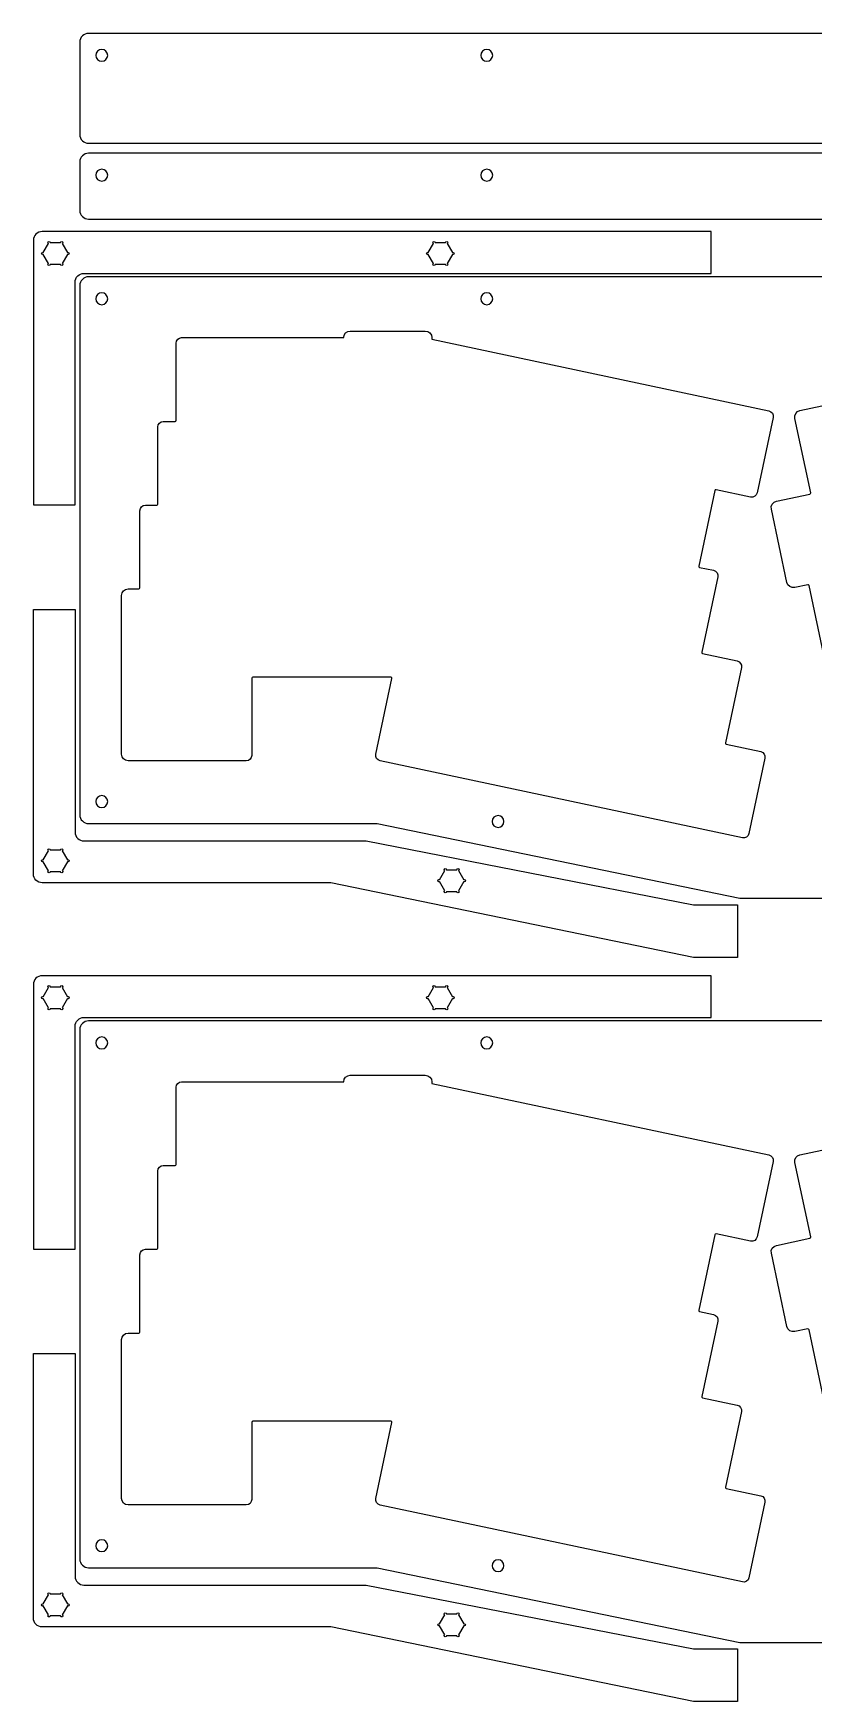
# Model space of a CAD drawing. Extents: x -95 to 285, y -94 to 285.
# Drawn here: x -95 to 82.4, y -94.2 to 285.2 of the extents above; entities that cross this region are included whole.
import ezdxf

# ---------------------------------------------------------------- set-up
doc = ezdxf.new("R2010")
doc.units = 0
doc.layers.add('CASE_LAYER', color=7, linetype='CONTINUOUS')

msp = doc.modelspace()

# ---------------------------------------------------------------- linework, layer by layer
at = {"layer": 'CASE_LAYER'}
for points, knots in [([(272.65, 260.2), (272.65, 260.2), (-82.44, 260.2), (-82.44, 260.2), (-83.54, 260.2), (-84.44, 261.1), (-84.44, 262.2), (-84.44, 262.2), (-84.44, 283.2), (-84.44, 283.2), (-84.44, 284.31), (-83.54, 285.2), (-82.44, 285.2), (-82.44, 285.2), (272.65, 285.2), (272.65, 285.2), (273.75, 285.2), (274.65, 284.31), (274.65, 283.2), (274.65, 283.2), (274.65, 262.2), (274.65, 262.2), (274.65, 261.1), (273.75, 260.2), (272.65, 260.2)], [0, 0, 0, 0, 1, 1, 1, 2, 2, 2, 3, 3, 3, 4, 4, 4, 5, 5, 5, 6, 6, 6, 7, 7, 7, 8, 8, 8, 8]), ([(-79.44, 278.85), (-79.44, 278.85), (-79.44, 278.85), (-79.44, 278.85), (-80.18, 278.85), (-80.79, 279.46), (-80.79, 280.2), (-80.79, 280.2), (-80.79, 280.2), (-80.79, 280.2), (-80.79, 280.94), (-80.18, 281.55), (-79.44, 281.55), (-79.44, 281.55), (-79.44, 281.55), (-79.44, 281.55), (-78.7, 281.55), (-78.09, 280.94), (-78.09, 280.2), (-78.09, 280.2), (-78.09, 280.2), (-78.09, 280.2), (-78.09, 279.46), (-78.7, 278.85), (-79.44, 278.85)], [0, 0, 0, 0, 1, 1, 1, 2, 2, 2, 3, 3, 3, 4, 4, 4, 5, 5, 5, 6, 6, 6, 7, 7, 7, 8, 8, 8, 8]), ([(8.1, 278.85), (8.1, 278.85), (8.1, 278.85), (8.1, 278.85), (7.35, 278.85), (6.75, 279.46), (6.75, 280.2), (6.75, 280.2), (6.75, 280.2), (6.75, 280.2), (6.75, 280.94), (7.35, 281.55), (8.1, 281.55), (8.1, 281.55), (8.1, 281.55), (8.1, 281.55), (8.84, 281.55), (9.45, 280.94), (9.45, 280.2), (9.45, 280.2), (9.45, 280.2), (9.45, 280.2), (9.45, 279.46), (8.84, 278.85), (8.1, 278.85)], [0, 0, 0, 0, 1, 1, 1, 2, 2, 2, 3, 3, 3, 4, 4, 4, 5, 5, 5, 6, 6, 6, 7, 7, 7, 8, 8, 8, 8]), ([(272.65, 242.95), (272.65, 242.95), (-82.44, 242.95), (-82.44, 242.95), (-83.54, 242.95), (-84.44, 243.85), (-84.44, 244.95), (-84.44, 244.95), (-84.44, 255.95), (-84.44, 255.95), (-84.44, 257.05), (-83.54, 257.95), (-82.44, 257.95), (-82.44, 257.95), (272.65, 257.95), (272.65, 257.95), (273.75, 257.95), (274.65, 257.05), (274.65, 255.95), (274.65, 255.95), (274.65, 244.95), (274.65, 244.95), (274.65, 243.85), (273.75, 242.95), (272.65, 242.95)], [0, 0, 0, 0, 1, 1, 1, 2, 2, 2, 3, 3, 3, 4, 4, 4, 5, 5, 5, 6, 6, 6, 7, 7, 7, 8, 8, 8, 8]), ([(-79.44, 251.6), (-79.44, 251.6), (-79.44, 251.6), (-79.44, 251.6), (-80.18, 251.6), (-80.79, 252.21), (-80.79, 252.95), (-80.79, 252.95), (-80.79, 252.95), (-80.79, 252.95), (-80.79, 253.69), (-80.18, 254.3), (-79.44, 254.3), (-79.44, 254.3), (-79.44, 254.3), (-79.44, 254.3), (-78.7, 254.3), (-78.09, 253.69), (-78.09, 252.95), (-78.09, 252.95), (-78.09, 252.95), (-78.09, 252.95), (-78.09, 252.21), (-78.7, 251.6), (-79.44, 251.6)], [0, 0, 0, 0, 1, 1, 1, 2, 2, 2, 3, 3, 3, 4, 4, 4, 5, 5, 5, 6, 6, 6, 7, 7, 7, 8, 8, 8, 8]), ([(8.1, 251.6), (8.1, 251.6), (8.1, 251.6), (8.1, 251.6), (7.35, 251.6), (6.75, 252.21), (6.75, 252.95), (6.75, 252.95), (6.75, 252.95), (6.75, 252.95), (6.75, 253.69), (7.35, 254.3), (8.1, 254.3), (8.1, 254.3), (8.1, 254.3), (8.1, 254.3), (8.84, 254.3), (9.45, 253.69), (9.45, 252.95), (9.45, 252.95), (9.45, 252.95), (9.45, 252.95), (9.45, 252.21), (8.84, 251.6), (8.1, 251.6)], [0, 0, 0, 0, 1, 1, 1, 2, 2, 2, 3, 3, 3, 4, 4, 4, 5, 5, 5, 6, 6, 6, 7, 7, 7, 8, 8, 8, 8]), ([(59.1, 230.62), (59.1, 230.62), (-83.5, 230.62), (-83.5, 230.62), (-84.6, 230.62), (-85.5, 229.72), (-85.5, 228.62), (-85.5, 228.62), (-85.5, 177.94), (-85.5, 177.94), (-85.5, 177.94), (-94.99, 177.94), (-94.99, 177.94), (-94.99, 177.94), (-94.99, 238.12), (-94.99, 238.12), (-94.99, 239.22), (-94.1, 240.12), (-92.99, 240.12), (-92.99, 240.12), (59.1, 240.12), (59.1, 240.12), (59.1, 240.12), (59.1, 230.62), (59.1, 230.62)], [0, 0, 0, 0, 1, 1, 1, 2, 2, 2, 3, 3, 3, 4, 4, 4, 5, 5, 5, 6, 6, 6, 7, 7, 7, 8, 8, 8, 8]), ([(-87.11, 235.37), (-87.15, 235.37), (-87.19, 235.35), (-87.23, 235.33), (-87.23, 235.33), (-88.43, 237.41), (-88.43, 237.41), (-88.35, 237.45), (-88.3, 237.53), (-88.3, 237.62), (-88.3, 237.76), (-88.41, 237.87), (-88.55, 237.87), (-88.69, 237.87), (-88.8, 237.76), (-88.8, 237.62), (-88.8, 237.62), (-91.19, 237.62), (-91.19, 237.62), (-91.19, 237.76), (-91.3, 237.87), (-91.44, 237.87), (-91.58, 237.87), (-91.69, 237.76), (-91.69, 237.62), (-91.69, 237.53), (-91.64, 237.45), (-91.56, 237.41), (-91.56, 237.41), (-92.76, 235.33), (-92.76, 235.33), (-92.8, 235.35), (-92.84, 235.37), (-92.88, 235.37), (-93.02, 235.37), (-93.13, 235.26), (-93.13, 235.12), (-93.13, 234.98), (-93.02, 234.87), (-92.88, 234.87), (-92.84, 234.87), (-92.8, 234.88), (-92.76, 234.91), (-92.76, 234.91), (-91.56, 232.83), (-91.56, 232.83), (-91.64, 232.79), (-91.69, 232.71), (-91.69, 232.62), (-91.69, 232.48), (-91.58, 232.37), (-91.44, 232.37), (-91.3, 232.37), (-91.19, 232.48), (-91.19, 232.62), (-91.19, 232.62), (-88.8, 232.62), (-88.8, 232.62), (-88.8, 232.48), (-88.69, 232.37), (-88.55, 232.37), (-88.41, 232.37), (-88.3, 232.48), (-88.3, 232.62), (-88.3, 232.71), (-88.35, 232.79), (-88.43, 232.83), (-88.43, 232.83), (-87.23, 234.91), (-87.23, 234.91), (-87.19, 234.88), (-87.15, 234.87), (-87.11, 234.87), (-86.97, 234.87), (-86.86, 234.98), (-86.86, 235.12), (-86.86, 235.26), (-86.97, 235.37), (-87.11, 235.37)], [0, 0, 0, 0, 1, 1, 1, 2, 2, 2, 3, 3, 3, 4, 4, 4, 5, 5, 5, 6, 6, 6, 7, 7, 7, 8, 8, 8, 9, 9, 9, 10, 10, 10, 11, 11, 11, 12, 12, 12, 13, 13, 13, 14, 14, 14, 15, 15, 15, 16, 16, 16, 17, 17, 17, 18, 18, 18, 19, 19, 19, 20, 20, 20, 21, 21, 21, 22, 22, 22, 23, 23, 23, 24, 24, 24, 25, 25, 25, 26, 26, 26, 26]), ([(0.43, 235.37), (0.38, 235.37), (0.34, 235.35), (0.3, 235.33), (0.3, 235.33), (-0.89, 237.41), (-0.89, 237.41), (-0.82, 237.45), (-0.77, 237.53), (-0.77, 237.62), (-0.77, 237.76), (-0.88, 237.87), (-1.02, 237.87), (-1.15, 237.87), (-1.27, 237.76), (-1.27, 237.62), (-1.27, 237.62), (-3.65, 237.62), (-3.65, 237.62), (-3.65, 237.76), (-3.77, 237.87), (-3.9, 237.87), (-4.04, 237.87), (-4.15, 237.76), (-4.15, 237.62), (-4.15, 237.53), (-4.1, 237.45), (-4.03, 237.41), (-4.03, 237.41), (-5.22, 235.33), (-5.22, 235.33), (-5.26, 235.35), (-5.3, 235.37), (-5.35, 235.37), (-5.48, 235.37), (-5.6, 235.26), (-5.6, 235.12), (-5.6, 234.98), (-5.48, 234.87), (-5.35, 234.87), (-5.3, 234.87), (-5.26, 234.88), (-5.22, 234.91), (-5.22, 234.91), (-4.03, 232.83), (-4.03, 232.83), (-4.1, 232.79), (-4.15, 232.71), (-4.15, 232.62), (-4.15, 232.48), (-4.04, 232.37), (-3.9, 232.37), (-3.77, 232.37), (-3.65, 232.48), (-3.65, 232.62), (-3.65, 232.62), (-1.27, 232.62), (-1.27, 232.62), (-1.27, 232.48), (-1.15, 232.37), (-1.02, 232.37), (-0.88, 232.37), (-0.77, 232.48), (-0.77, 232.62), (-0.77, 232.71), (-0.82, 232.79), (-0.89, 232.83), (-0.89, 232.83), (0.3, 234.91), (0.3, 234.91), (0.34, 234.88), (0.38, 234.87), (0.43, 234.87), (0.56, 234.87), (0.68, 234.98), (0.68, 235.12), (0.68, 235.26), (0.56, 235.37), (0.43, 235.37)], [0, 0, 0, 0, 1, 1, 1, 2, 2, 2, 3, 3, 3, 4, 4, 4, 5, 5, 5, 6, 6, 6, 7, 7, 7, 8, 8, 8, 9, 9, 9, 10, 10, 10, 11, 11, 11, 12, 12, 12, 13, 13, 13, 14, 14, 14, 15, 15, 15, 16, 16, 16, 17, 17, 17, 18, 18, 18, 19, 19, 19, 20, 20, 20, 21, 21, 21, 22, 22, 22, 23, 23, 23, 24, 24, 24, 25, 25, 25, 26, 26, 26, 26]), ([(272.65, 229.83), (273.75, 229.83), (274.65, 228.94), (274.65, 227.83), (274.65, 227.83), (274.65, 107.48), (274.65, 107.48), (274.65, 106.37), (273.75, 105.48), (272.65, 105.48), (272.65, 105.48), (168.12, 105.48), (168.12, 105.48), (168.12, 105.48), (85.66, 88.47), (85.66, 88.47), (85.66, 88.47), (65.66, 88.47), (65.66, 88.47), (65.66, 88.47), (-16.8, 105.48), (-16.8, 105.48), (-16.8, 105.48), (-82.44, 105.48), (-82.44, 105.48), (-83.54, 105.48), (-84.44, 106.37), (-84.44, 107.48), (-84.44, 107.48), (-84.44, 227.83), (-84.44, 227.83), (-84.44, 228.94), (-83.54, 229.83), (-82.44, 229.83), (-82.44, 229.83), (272.65, 229.83), (272.65, 229.83)], [0, 0, 0, 0, 1, 1, 1, 2, 2, 2, 3, 3, 3, 4, 4, 4, 5, 5, 5, 6, 6, 6, 7, 7, 7, 8, 8, 8, 9, 9, 9, 10, 10, 10, 11, 11, 11, 12, 12, 12, 12]), ([(-79.44, 223.48), (-79.44, 223.48), (-79.44, 223.48), (-79.44, 223.48), (-80.18, 223.48), (-80.79, 224.09), (-80.79, 224.83), (-80.79, 224.83), (-80.79, 224.83), (-80.79, 224.83), (-80.79, 225.58), (-80.18, 226.18), (-79.44, 226.18), (-79.44, 226.18), (-79.44, 226.18), (-79.44, 226.18), (-78.7, 226.18), (-78.09, 225.58), (-78.09, 224.83), (-78.09, 224.83), (-78.09, 224.83), (-78.09, 224.83), (-78.09, 224.09), (-78.7, 223.48), (-79.44, 223.48)], [0, 0, 0, 0, 1, 1, 1, 2, 2, 2, 3, 3, 3, 4, 4, 4, 5, 5, 5, 6, 6, 6, 7, 7, 7, 8, 8, 8, 8]), ([(8.1, 223.48), (8.1, 223.48), (8.1, 223.48), (8.1, 223.48), (7.35, 223.48), (6.75, 224.09), (6.75, 224.83), (6.75, 224.83), (6.75, 224.83), (6.75, 224.83), (6.75, 225.58), (7.35, 226.18), (8.1, 226.18), (8.1, 226.18), (8.1, 226.18), (8.1, 226.18), (8.84, 226.18), (9.45, 225.58), (9.45, 224.83), (9.45, 224.83), (9.45, 224.83), (9.45, 224.83), (9.45, 224.09), (8.84, 223.48), (8.1, 223.48)], [0, 0, 0, 0, 1, 1, 1, 2, 2, 2, 3, 3, 3, 4, 4, 4, 5, 5, 5, 6, 6, 6, 7, 7, 7, 8, 8, 8, 8]), ([(-62.78, 196.94), (-62.78, 196.94), (-65.45, 196.94), (-65.45, 196.94), (-66.14, 196.94), (-66.7, 196.38), (-66.7, 195.69), (-66.7, 195.69), (-66.7, 178.14), (-66.7, 178.14), (-66.7, 178), (-66.81, 177.89), (-66.95, 177.89), (-66.95, 177.89), (-69.51, 177.89), (-69.51, 177.89), (-70.2, 177.89), (-70.76, 177.33), (-70.76, 176.64), (-70.76, 176.64), (-70.76, 159.09), (-70.76, 159.09), (-70.76, 158.95), (-70.87, 158.84), (-71.01, 158.84), (-71.01, 158.84), (-73.44, 158.84), (-73.44, 158.84), (-74.27, 158.84), (-74.94, 158.17), (-74.94, 157.34), (-74.94, 157.34), (-74.93, 121.24), (-74.93, 121.24), (-74.93, 120.41), (-74.26, 119.74), (-73.43, 119.74), (-73.43, 119.74), (-46.6, 119.74), (-46.6, 119.74), (-45.91, 119.74), (-45.35, 120.3), (-45.35, 120.99), (-45.35, 120.99), (-45.35, 138.54), (-45.35, 138.54), (-45.35, 138.68), (-45.24, 138.79), (-45.1, 138.79), (-45.1, 138.79), (-13.71, 138.79), (-13.71, 138.79), (-13.55, 138.79), (-13.43, 138.64), (-13.47, 138.48), (-13.47, 138.48), (-17.14, 121.22), (-17.14, 121.22), (-17.28, 120.54), (-16.85, 119.88), (-16.17, 119.74), (-16.17, 119.74), (66.21, 102.23), (66.21, 102.23), (66.89, 102.08), (67.55, 102.51), (67.69, 103.19), (67.69, 103.19), (71.34, 120.35), (71.34, 120.35), (71.49, 121.03), (71.05, 121.69), (70.38, 121.84), (70.38, 121.84), (62.53, 123.51), (62.53, 123.51), (62.39, 123.53), (62.31, 123.67), (62.34, 123.8), (62.34, 123.8), (65.99, 140.97), (65.99, 140.97), (66.13, 141.64), (65.7, 142.31), (65.02, 142.45), (65.02, 142.45), (57.18, 144.12), (57.18, 144.12), (57.04, 144.15), (56.95, 144.28), (56.98, 144.42), (56.98, 144.42), (60.63, 161.58), (60.63, 161.58), (60.77, 162.26), (60.34, 162.92), (59.67, 163.07), (59.67, 163.07), (56.47, 163.74), (56.47, 163.74), (56.34, 163.77), (56.25, 163.9), (56.28, 164.04), (56.28, 164.04), (59.93, 181.21), (59.93, 181.21), (59.96, 181.34), (60.09, 181.43), (60.23, 181.4), (60.23, 181.4), (68.08, 179.73), (68.08, 179.73), (68.75, 179.59), (69.42, 180.02), (69.56, 180.69), (69.56, 180.69), (73.21, 197.86), (73.21, 197.86), (73.35, 198.54), (72.92, 199.2), (72.25, 199.34), (72.25, 199.34), (-4.39, 215.63), (-4.39, 215.63), (-4.39, 215.63), (-4.39, 215.99), (-4.39, 215.99), (-4.39, 216.82), (-5.06, 217.49), (-5.89, 217.49), (-5.89, 217.49), (-22.94, 217.49), (-22.94, 217.49), (-23.77, 217.49), (-24.44, 216.82), (-24.44, 215.99), (-24.44, 215.99), (-24.44, 215.99), (-24.44, 215.99), (-24.44, 215.99), (-61.29, 215.99), (-61.29, 215.99), (-61.98, 215.99), (-62.54, 215.43), (-62.54, 214.74), (-62.54, 214.74), (-62.54, 197.19), (-62.54, 197.19), (-62.54, 197.05), (-62.65, 196.94), (-62.78, 196.94)], [0, 0, 0, 0, 1, 1, 1, 2, 2, 2, 3, 3, 3, 4, 4, 4, 5, 5, 5, 6, 6, 6, 7, 7, 7, 8, 8, 8, 9, 9, 9, 10, 10, 10, 11, 11, 11, 12, 12, 12, 13, 13, 13, 14, 14, 14, 15, 15, 15, 16, 16, 16, 17, 17, 17, 18, 18, 18, 19, 19, 19, 20, 20, 20, 21, 21, 21, 22, 22, 22, 23, 23, 23, 24, 24, 24, 25, 25, 25, 26, 26, 26, 27, 27, 27, 28, 28, 28, 29, 29, 29, 30, 30, 30, 31, 31, 31, 32, 32, 32, 33, 33, 33, 34, 34, 34, 35, 35, 35, 36, 36, 36, 37, 37, 37, 38, 38, 38, 39, 39, 39, 40, 40, 40, 41, 41, 41, 42, 42, 42, 43, 43, 43, 44, 44, 44, 45, 45, 45, 46, 46, 46, 47, 47, 47, 48, 48, 48, 49, 49, 49, 50, 50, 50, 50]), ([(167.25, 119.69), (168.06, 119.86), (168.57, 120.65), (168.4, 121.46), (168.4, 121.46), (164.78, 138.48), (164.78, 138.48), (164.75, 138.64), (164.87, 138.79), (165.03, 138.79), (165.03, 138.79), (189.45, 138.79), (189.45, 138.79), (189.45, 138.79), (192.18, 138.79), (192.18, 138.79), (192.18, 138.79), (220.79, 138.79), (220.79, 138.79), (221.61, 138.79), (222.29, 139.46), (222.29, 140.29), (222.29, 140.29), (222.29, 157.59), (222.29, 157.59), (222.29, 157.73), (222.4, 157.84), (222.54, 157.84), (222.54, 157.84), (239.84, 157.84), (239.84, 157.84), (240.66, 157.84), (241.34, 158.51), (241.34, 159.34), (241.34, 159.34), (241.34, 176.39), (241.34, 176.39), (241.34, 177.22), (240.66, 177.89), (239.84, 177.89), (239.84, 177.89), (237.31, 177.89), (237.31, 177.89), (237.18, 177.89), (237.07, 178), (237.07, 178.13), (237.07, 178.13), (237.07, 195.44), (237.07, 195.44), (237.07, 196.27), (236.39, 196.94), (235.57, 196.94), (235.57, 196.94), (233.14, 196.94), (233.14, 196.94), (233.01, 196.94), (232.89, 197.05), (232.89, 197.19), (232.89, 197.19), (232.89, 214.49), (232.89, 214.49), (232.89, 215.32), (232.22, 215.99), (231.39, 215.99), (231.39, 215.99), (175.74, 215.99), (175.74, 215.99), (175.74, 215.99), (175.74, 215.99), (175.74, 215.99), (175.74, 216.82), (175.07, 217.49), (174.24, 217.49), (174.24, 217.49), (157.19, 217.49), (157.19, 217.49), (156.36, 217.49), (155.69, 216.82), (155.69, 215.99), (155.69, 215.99), (155.69, 215.63), (155.69, 215.63), (155.69, 215.63), (79.31, 199.4), (79.31, 199.4), (78.5, 199.22), (77.99, 198.43), (78.16, 197.62), (78.16, 197.62), (81.76, 180.69), (81.76, 180.69), (81.78, 180.56), (81.7, 180.43), (81.57, 180.4), (81.57, 180.4), (73.96, 178.78), (73.96, 178.78), (73.15, 178.61), (72.63, 177.81), (72.8, 177), (72.8, 177), (76.35, 160.32), (76.35, 160.32), (76.52, 159.51), (77.32, 159), (78.13, 159.17), (78.13, 159.17), (81.08, 159.8), (81.08, 159.8), (81.21, 159.82), (81.34, 159.74), (81.37, 159.61), (81.37, 159.61), (84.97, 142.68), (84.97, 142.68), (85.14, 141.87), (85.94, 141.35), (86.75, 141.53), (86.75, 141.53), (89.7, 142.15), (89.7, 142.15), (89.83, 142.18), (89.96, 142.1), (89.99, 141.96), (89.99, 141.96), (93.64, 124.79), (93.64, 124.79), (93.67, 124.66), (93.58, 124.53), (93.45, 124.5), (93.45, 124.5), (85.84, 122.88), (85.84, 122.88), (85.03, 122.71), (84.51, 121.91), (84.68, 121.1), (84.68, 121.1), (88.23, 104.42), (88.23, 104.42), (88.4, 103.61), (89.2, 103.1), (90.01, 103.27), (90.01, 103.27), (167.25, 119.69), (167.25, 119.69)], [0, 0, 0, 0, 1, 1, 1, 2, 2, 2, 3, 3, 3, 4, 4, 4, 5, 5, 5, 6, 6, 6, 7, 7, 7, 8, 8, 8, 9, 9, 9, 10, 10, 10, 11, 11, 11, 12, 12, 12, 13, 13, 13, 14, 14, 14, 15, 15, 15, 16, 16, 16, 17, 17, 17, 18, 18, 18, 19, 19, 19, 20, 20, 20, 21, 21, 21, 22, 22, 22, 23, 23, 23, 24, 24, 24, 25, 25, 25, 26, 26, 26, 27, 27, 27, 28, 28, 28, 29, 29, 29, 30, 30, 30, 31, 31, 31, 32, 32, 32, 33, 33, 33, 34, 34, 34, 35, 35, 35, 36, 36, 36, 37, 37, 37, 38, 38, 38, 39, 39, 39, 40, 40, 40, 41, 41, 41, 42, 42, 42, 43, 43, 43, 44, 44, 44, 45, 45, 45, 46, 46, 46, 47, 47, 47, 48, 48, 48, 48]), ([(65.1, 87), (65.1, 87), (55.1, 87), (55.1, 87), (55.1, 87), (-19.36, 101.52), (-19.36, 101.52), (-19.36, 101.52), (-83.5, 101.52), (-83.5, 101.52), (-84.6, 101.52), (-85.5, 102.41), (-85.5, 103.52), (-85.5, 103.52), (-85.5, 154.19), (-85.5, 154.19), (-85.5, 154.19), (-94.99, 154.19), (-94.99, 154.19), (-94.99, 154.19), (-94.99, 94.01), (-94.99, 94.01), (-95, 92.91), (-94.1, 92.01), (-92.99, 92.01), (-92.99, 92.01), (-27.36, 92.01), (-27.36, 92.01), (-27.36, 92.01), (55.1, 75.01), (55.1, 75.01), (55.1, 75.01), (65.1, 75.01), (65.1, 75.01), (65.1, 75.01), (65.1, 87), (65.1, 87)], [0, 0, 0, 0, 1, 1, 1, 2, 2, 2, 3, 3, 3, 4, 4, 4, 5, 5, 5, 6, 6, 6, 7, 7, 7, 8, 8, 8, 9, 9, 9, 10, 10, 10, 11, 11, 11, 12, 12, 12, 12]), ([(-79.44, 109.13), (-79.44, 109.13), (-79.44, 109.13), (-79.44, 109.13), (-80.18, 109.13), (-80.79, 109.73), (-80.79, 110.48), (-80.79, 110.48), (-80.79, 110.48), (-80.79, 110.48), (-80.79, 111.22), (-80.18, 111.83), (-79.44, 111.83), (-79.44, 111.83), (-79.44, 111.83), (-79.44, 111.83), (-78.7, 111.83), (-78.09, 111.22), (-78.09, 110.48), (-78.09, 110.48), (-78.09, 110.48), (-78.09, 110.48), (-78.09, 109.73), (-78.7, 109.13), (-79.44, 109.13)], [0, 0, 0, 0, 1, 1, 1, 2, 2, 2, 3, 3, 3, 4, 4, 4, 5, 5, 5, 6, 6, 6, 7, 7, 7, 8, 8, 8, 8]), ([(10.66, 104.59), (10.66, 104.59), (10.66, 104.59), (10.66, 104.59), (9.92, 104.59), (9.31, 105.2), (9.31, 105.94), (9.31, 105.94), (9.31, 105.94), (9.31, 105.94), (9.31, 106.68), (9.92, 107.29), (10.66, 107.29), (10.66, 107.29), (10.66, 107.29), (10.66, 107.29), (11.4, 107.29), (12.01, 106.68), (12.01, 105.94), (12.01, 105.94), (12.01, 105.94), (12.01, 105.94), (12.01, 105.2), (11.4, 104.59), (10.66, 104.59)], [0, 0, 0, 0, 1, 1, 1, 2, 2, 2, 3, 3, 3, 4, 4, 4, 5, 5, 5, 6, 6, 6, 7, 7, 7, 8, 8, 8, 8]), ([(-87.11, 97.26), (-87.15, 97.26), (-87.19, 97.25), (-87.23, 97.23), (-87.23, 97.23), (-88.43, 99.3), (-88.43, 99.3), (-88.35, 99.34), (-88.3, 99.42), (-88.3, 99.51), (-88.3, 99.65), (-88.41, 99.76), (-88.55, 99.76), (-88.69, 99.76), (-88.8, 99.65), (-88.8, 99.51), (-88.8, 99.51), (-91.19, 99.51), (-91.19, 99.51), (-91.19, 99.65), (-91.3, 99.76), (-91.44, 99.76), (-91.58, 99.76), (-91.69, 99.65), (-91.69, 99.51), (-91.69, 99.42), (-91.64, 99.34), (-91.56, 99.3), (-91.56, 99.3), (-92.76, 97.23), (-92.76, 97.23), (-92.8, 97.25), (-92.84, 97.26), (-92.88, 97.26), (-93.02, 97.26), (-93.13, 97.15), (-93.13, 97.01), (-93.13, 96.88), (-93.02, 96.76), (-92.88, 96.76), (-92.84, 96.76), (-92.8, 96.78), (-92.76, 96.8), (-92.76, 96.8), (-91.56, 94.73), (-91.56, 94.73), (-91.64, 94.68), (-91.69, 94.61), (-91.69, 94.51), (-91.69, 94.38), (-91.58, 94.26), (-91.44, 94.26), (-91.3, 94.26), (-91.19, 94.38), (-91.19, 94.51), (-91.19, 94.51), (-88.8, 94.51), (-88.8, 94.51), (-88.8, 94.38), (-88.69, 94.26), (-88.55, 94.26), (-88.41, 94.26), (-88.3, 94.38), (-88.3, 94.51), (-88.3, 94.61), (-88.35, 94.68), (-88.43, 94.73), (-88.43, 94.73), (-87.23, 96.8), (-87.23, 96.8), (-87.19, 96.78), (-87.15, 96.76), (-87.11, 96.76), (-86.97, 96.76), (-86.86, 96.88), (-86.86, 97.01), (-86.86, 97.15), (-86.97, 97.26), (-87.11, 97.26)], [0, 0, 0, 0, 1, 1, 1, 2, 2, 2, 3, 3, 3, 4, 4, 4, 5, 5, 5, 6, 6, 6, 7, 7, 7, 8, 8, 8, 9, 9, 9, 10, 10, 10, 11, 11, 11, 12, 12, 12, 13, 13, 13, 14, 14, 14, 15, 15, 15, 16, 16, 16, 17, 17, 17, 18, 18, 18, 19, 19, 19, 20, 20, 20, 21, 21, 21, 22, 22, 22, 23, 23, 23, 24, 24, 24, 25, 25, 25, 26, 26, 26, 26]), ([(2.99, 92.73), (2.94, 92.73), (2.9, 92.71), (2.87, 92.69), (2.87, 92.69), (1.67, 94.76), (1.67, 94.76), (1.74, 94.81), (1.8, 94.88), (1.8, 94.98), (1.8, 95.11), (1.68, 95.23), (1.55, 95.23), (1.41, 95.23), (1.3, 95.11), (1.3, 94.98), (1.3, 94.98), (-1.09, 94.98), (-1.09, 94.98), (-1.09, 95.11), (-1.2, 95.23), (-1.34, 95.23), (-1.48, 95.23), (-1.59, 95.11), (-1.59, 94.98), (-1.59, 94.88), (-1.54, 94.81), (-1.46, 94.76), (-1.46, 94.76), (-2.66, 92.69), (-2.66, 92.69), (-2.7, 92.71), (-2.74, 92.73), (-2.78, 92.73), (-2.92, 92.73), (-3.03, 92.61), (-3.03, 92.48), (-3.03, 92.34), (-2.92, 92.23), (-2.78, 92.23), (-2.74, 92.23), (-2.7, 92.24), (-2.66, 92.26), (-2.66, 92.26), (-1.46, 90.19), (-1.46, 90.19), (-1.54, 90.15), (-1.59, 90.07), (-1.59, 89.98), (-1.59, 89.84), (-1.48, 89.73), (-1.34, 89.73), (-1.2, 89.73), (-1.09, 89.84), (-1.09, 89.98), (-1.09, 89.98), (1.3, 89.98), (1.3, 89.98), (1.3, 89.84), (1.41, 89.73), (1.55, 89.73), (1.68, 89.73), (1.8, 89.84), (1.8, 89.98), (1.8, 90.07), (1.74, 90.15), (1.67, 90.19), (1.67, 90.19), (2.87, 92.26), (2.87, 92.26), (2.9, 92.24), (2.94, 92.23), (2.99, 92.23), (3.13, 92.23), (3.24, 92.34), (3.24, 92.48), (3.24, 92.61), (3.13, 92.73), (2.99, 92.73)], [0, 0, 0, 0, 1, 1, 1, 2, 2, 2, 3, 3, 3, 4, 4, 4, 5, 5, 5, 6, 6, 6, 7, 7, 7, 8, 8, 8, 9, 9, 9, 10, 10, 10, 11, 11, 11, 12, 12, 12, 13, 13, 13, 14, 14, 14, 15, 15, 15, 16, 16, 16, 17, 17, 17, 18, 18, 18, 19, 19, 19, 20, 20, 20, 21, 21, 21, 22, 22, 22, 23, 23, 23, 24, 24, 24, 25, 25, 25, 26, 26, 26, 26]), ([(59.1, 61.37), (59.1, 61.37), (-83.5, 61.37), (-83.5, 61.37), (-84.6, 61.37), (-85.5, 60.47), (-85.5, 59.37), (-85.5, 59.37), (-85.5, 8.69), (-85.5, 8.69), (-85.5, 8.69), (-94.99, 8.69), (-94.99, 8.69), (-94.99, 8.69), (-94.99, 68.87), (-94.99, 68.87), (-94.99, 69.97), (-94.1, 70.87), (-92.99, 70.87), (-92.99, 70.87), (59.1, 70.87), (59.1, 70.87), (59.1, 70.87), (59.1, 61.37), (59.1, 61.37)], [0, 0, 0, 0, 1, 1, 1, 2, 2, 2, 3, 3, 3, 4, 4, 4, 5, 5, 5, 6, 6, 6, 7, 7, 7, 8, 8, 8, 8]), ([(-87.11, 66.12), (-87.15, 66.12), (-87.19, 66.1), (-87.23, 66.08), (-87.23, 66.08), (-88.43, 68.15), (-88.43, 68.15), (-88.35, 68.2), (-88.3, 68.27), (-88.3, 68.37), (-88.3, 68.5), (-88.41, 68.62), (-88.55, 68.62), (-88.69, 68.62), (-88.8, 68.5), (-88.8, 68.37), (-88.8, 68.37), (-91.19, 68.37), (-91.19, 68.37), (-91.19, 68.5), (-91.3, 68.62), (-91.44, 68.62), (-91.58, 68.62), (-91.69, 68.5), (-91.69, 68.37), (-91.69, 68.27), (-91.64, 68.2), (-91.56, 68.15), (-91.56, 68.15), (-92.76, 66.08), (-92.76, 66.08), (-92.8, 66.1), (-92.84, 66.12), (-92.88, 66.12), (-93.02, 66.12), (-93.13, 66), (-93.13, 65.87), (-93.13, 65.73), (-93.02, 65.62), (-92.88, 65.62), (-92.84, 65.62), (-92.8, 65.63), (-92.76, 65.65), (-92.76, 65.65), (-91.56, 63.58), (-91.56, 63.58), (-91.64, 63.54), (-91.69, 63.46), (-91.69, 63.37), (-91.69, 63.23), (-91.58, 63.12), (-91.44, 63.12), (-91.3, 63.12), (-91.19, 63.23), (-91.19, 63.37), (-91.19, 63.37), (-88.8, 63.37), (-88.8, 63.37), (-88.8, 63.23), (-88.69, 63.12), (-88.55, 63.12), (-88.41, 63.12), (-88.3, 63.23), (-88.3, 63.37), (-88.3, 63.46), (-88.35, 63.54), (-88.43, 63.58), (-88.43, 63.58), (-87.23, 65.65), (-87.23, 65.65), (-87.19, 65.63), (-87.15, 65.62), (-87.11, 65.62), (-86.97, 65.62), (-86.86, 65.73), (-86.86, 65.87), (-86.86, 66), (-86.97, 66.12), (-87.11, 66.12)], [0, 0, 0, 0, 1, 1, 1, 2, 2, 2, 3, 3, 3, 4, 4, 4, 5, 5, 5, 6, 6, 6, 7, 7, 7, 8, 8, 8, 9, 9, 9, 10, 10, 10, 11, 11, 11, 12, 12, 12, 13, 13, 13, 14, 14, 14, 15, 15, 15, 16, 16, 16, 17, 17, 17, 18, 18, 18, 19, 19, 19, 20, 20, 20, 21, 21, 21, 22, 22, 22, 23, 23, 23, 24, 24, 24, 25, 25, 25, 26, 26, 26, 26]), ([(0.43, 66.12), (0.38, 66.12), (0.34, 66.1), (0.3, 66.08), (0.3, 66.08), (-0.89, 68.15), (-0.89, 68.15), (-0.82, 68.2), (-0.77, 68.27), (-0.77, 68.37), (-0.77, 68.5), (-0.88, 68.62), (-1.02, 68.62), (-1.15, 68.62), (-1.27, 68.5), (-1.27, 68.37), (-1.27, 68.37), (-3.65, 68.37), (-3.65, 68.37), (-3.65, 68.5), (-3.77, 68.62), (-3.9, 68.62), (-4.04, 68.62), (-4.15, 68.5), (-4.15, 68.37), (-4.15, 68.27), (-4.1, 68.2), (-4.03, 68.15), (-4.03, 68.15), (-5.22, 66.08), (-5.22, 66.08), (-5.26, 66.1), (-5.3, 66.12), (-5.35, 66.12), (-5.48, 66.12), (-5.6, 66), (-5.6, 65.87), (-5.6, 65.73), (-5.48, 65.62), (-5.35, 65.62), (-5.3, 65.62), (-5.26, 65.63), (-5.22, 65.65), (-5.22, 65.65), (-4.03, 63.58), (-4.03, 63.58), (-4.1, 63.54), (-4.15, 63.46), (-4.15, 63.37), (-4.15, 63.23), (-4.04, 63.12), (-3.9, 63.12), (-3.77, 63.12), (-3.65, 63.23), (-3.65, 63.37), (-3.65, 63.37), (-1.27, 63.37), (-1.27, 63.37), (-1.27, 63.23), (-1.15, 63.12), (-1.02, 63.12), (-0.88, 63.12), (-0.77, 63.23), (-0.77, 63.37), (-0.77, 63.46), (-0.82, 63.54), (-0.89, 63.58), (-0.89, 63.58), (0.3, 65.65), (0.3, 65.65), (0.34, 65.63), (0.38, 65.62), (0.43, 65.62), (0.56, 65.62), (0.68, 65.73), (0.68, 65.87), (0.68, 66), (0.56, 66.12), (0.43, 66.12)], [0, 0, 0, 0, 1, 1, 1, 2, 2, 2, 3, 3, 3, 4, 4, 4, 5, 5, 5, 6, 6, 6, 7, 7, 7, 8, 8, 8, 9, 9, 9, 10, 10, 10, 11, 11, 11, 12, 12, 12, 13, 13, 13, 14, 14, 14, 15, 15, 15, 16, 16, 16, 17, 17, 17, 18, 18, 18, 19, 19, 19, 20, 20, 20, 21, 21, 21, 22, 22, 22, 23, 23, 23, 24, 24, 24, 25, 25, 25, 26, 26, 26, 26]), ([(272.65, 60.58), (273.75, 60.58), (274.65, 59.69), (274.65, 58.58), (274.65, 58.58), (274.65, -61.78), (274.65, -61.78), (274.65, -62.88), (273.75, -63.78), (272.65, -63.78), (272.65, -63.78), (168.12, -63.78), (168.12, -63.78), (168.12, -63.78), (85.66, -80.78), (85.66, -80.78), (85.66, -80.78), (65.66, -80.78), (65.66, -80.78), (65.66, -80.78), (-16.8, -63.78), (-16.8, -63.78), (-16.8, -63.78), (-82.44, -63.78), (-82.44, -63.78), (-83.54, -63.78), (-84.44, -62.88), (-84.44, -61.78), (-84.44, -61.78), (-84.44, 58.58), (-84.44, 58.58), (-84.44, 59.69), (-83.54, 60.58), (-82.44, 60.58), (-82.44, 60.58), (272.65, 60.58), (272.65, 60.58)], [0, 0, 0, 0, 1, 1, 1, 2, 2, 2, 3, 3, 3, 4, 4, 4, 5, 5, 5, 6, 6, 6, 7, 7, 7, 8, 8, 8, 9, 9, 9, 10, 10, 10, 11, 11, 11, 12, 12, 12, 12]), ([(-79.44, 54.23), (-79.44, 54.23), (-79.44, 54.23), (-79.44, 54.23), (-80.18, 54.23), (-80.79, 54.84), (-80.79, 55.58), (-80.79, 55.58), (-80.79, 55.58), (-80.79, 55.58), (-80.79, 56.32), (-80.18, 56.93), (-79.44, 56.93), (-79.44, 56.93), (-79.44, 56.93), (-79.44, 56.93), (-78.7, 56.93), (-78.09, 56.32), (-78.09, 55.58), (-78.09, 55.58), (-78.09, 55.58), (-78.09, 55.58), (-78.09, 54.84), (-78.7, 54.23), (-79.44, 54.23)], [0, 0, 0, 0, 1, 1, 1, 2, 2, 2, 3, 3, 3, 4, 4, 4, 5, 5, 5, 6, 6, 6, 7, 7, 7, 8, 8, 8, 8]), ([(8.1, 54.23), (8.1, 54.23), (8.1, 54.23), (8.1, 54.23), (7.35, 54.23), (6.75, 54.84), (6.75, 55.58), (6.75, 55.58), (6.75, 55.58), (6.75, 55.58), (6.75, 56.32), (7.35, 56.93), (8.1, 56.93), (8.1, 56.93), (8.1, 56.93), (8.1, 56.93), (8.84, 56.93), (9.45, 56.32), (9.45, 55.58), (9.45, 55.58), (9.45, 55.58), (9.45, 55.58), (9.45, 54.84), (8.84, 54.23), (8.1, 54.23)], [0, 0, 0, 0, 1, 1, 1, 2, 2, 2, 3, 3, 3, 4, 4, 4, 5, 5, 5, 6, 6, 6, 7, 7, 7, 8, 8, 8, 8]), ([(-62.78, 27.69), (-62.78, 27.69), (-65.45, 27.69), (-65.45, 27.69), (-66.14, 27.69), (-66.7, 27.13), (-66.7, 26.44), (-66.7, 26.44), (-66.7, 8.89), (-66.7, 8.89), (-66.7, 8.75), (-66.81, 8.64), (-66.95, 8.64), (-66.95, 8.64), (-69.51, 8.64), (-69.51, 8.64), (-70.2, 8.64), (-70.76, 8.08), (-70.76, 7.39), (-70.76, 7.39), (-70.76, -10.17), (-70.76, -10.17), (-70.76, -10.3), (-70.87, -10.41), (-71.01, -10.41), (-71.01, -10.41), (-73.44, -10.41), (-73.44, -10.41), (-74.27, -10.41), (-74.94, -11.09), (-74.94, -11.91), (-74.94, -11.91), (-74.93, -48.01), (-74.93, -48.01), (-74.93, -48.84), (-74.26, -49.51), (-73.43, -49.51), (-73.43, -49.51), (-46.6, -49.51), (-46.6, -49.51), (-45.91, -49.51), (-45.35, -48.95), (-45.35, -48.26), (-45.35, -48.26), (-45.35, -30.72), (-45.35, -30.72), (-45.35, -30.58), (-45.24, -30.46), (-45.1, -30.46), (-45.1, -30.46), (-13.71, -30.46), (-13.71, -30.46), (-13.55, -30.46), (-13.43, -30.61), (-13.47, -30.77), (-13.47, -30.77), (-17.14, -48.03), (-17.14, -48.03), (-17.28, -48.71), (-16.85, -49.37), (-16.17, -49.52), (-16.17, -49.52), (66.21, -67.03), (66.21, -67.03), (66.89, -67.17), (67.55, -66.74), (67.69, -66.06), (67.69, -66.06), (71.34, -48.9), (71.34, -48.9), (71.49, -48.22), (71.05, -47.56), (70.38, -47.42), (70.38, -47.42), (62.53, -45.75), (62.53, -45.75), (62.39, -45.72), (62.31, -45.59), (62.34, -45.45), (62.34, -45.45), (65.99, -28.28), (65.99, -28.28), (66.13, -27.61), (65.7, -26.94), (65.02, -26.8), (65.02, -26.8), (57.18, -25.13), (57.18, -25.13), (57.04, -25.1), (56.95, -24.97), (56.98, -24.83), (56.98, -24.83), (60.63, -7.67), (60.63, -7.67), (60.77, -6.99), (60.34, -6.33), (59.67, -6.19), (59.67, -6.19), (56.47, -5.51), (56.47, -5.51), (56.34, -5.48), (56.25, -5.35), (56.28, -5.22), (56.28, -5.22), (59.93, 11.96), (59.93, 11.96), (59.96, 12.09), (60.09, 12.18), (60.23, 12.15), (60.23, 12.15), (68.08, 10.48), (68.08, 10.48), (68.75, 10.33), (69.42, 10.77), (69.56, 11.44), (69.56, 11.44), (73.21, 28.61), (73.21, 28.61), (73.35, 29.28), (72.92, 29.95), (72.25, 30.09), (72.25, 30.09), (-4.39, 46.38), (-4.39, 46.38), (-4.39, 46.38), (-4.39, 46.74), (-4.39, 46.74), (-4.39, 47.56), (-5.06, 48.24), (-5.89, 48.24), (-5.89, 48.24), (-22.94, 48.24), (-22.94, 48.24), (-23.77, 48.24), (-24.44, 47.56), (-24.44, 46.74), (-24.44, 46.74), (-24.44, 46.74), (-24.44, 46.74), (-24.44, 46.74), (-61.29, 46.74), (-61.29, 46.74), (-61.98, 46.74), (-62.54, 46.18), (-62.54, 45.49), (-62.54, 45.49), (-62.54, 27.94), (-62.54, 27.94), (-62.54, 27.8), (-62.65, 27.69), (-62.78, 27.69)], [0, 0, 0, 0, 1, 1, 1, 2, 2, 2, 3, 3, 3, 4, 4, 4, 5, 5, 5, 6, 6, 6, 7, 7, 7, 8, 8, 8, 9, 9, 9, 10, 10, 10, 11, 11, 11, 12, 12, 12, 13, 13, 13, 14, 14, 14, 15, 15, 15, 16, 16, 16, 17, 17, 17, 18, 18, 18, 19, 19, 19, 20, 20, 20, 21, 21, 21, 22, 22, 22, 23, 23, 23, 24, 24, 24, 25, 25, 25, 26, 26, 26, 27, 27, 27, 28, 28, 28, 29, 29, 29, 30, 30, 30, 31, 31, 31, 32, 32, 32, 33, 33, 33, 34, 34, 34, 35, 35, 35, 36, 36, 36, 37, 37, 37, 38, 38, 38, 39, 39, 39, 40, 40, 40, 41, 41, 41, 42, 42, 42, 43, 43, 43, 44, 44, 44, 45, 45, 45, 46, 46, 46, 47, 47, 47, 48, 48, 48, 49, 49, 49, 50, 50, 50, 50]), ([(167.25, -49.57), (168.06, -49.39), (168.57, -48.6), (168.4, -47.79), (168.4, -47.79), (164.78, -30.77), (164.78, -30.77), (164.75, -30.61), (164.87, -30.46), (165.03, -30.46), (165.03, -30.46), (189.45, -30.46), (189.45, -30.46), (189.45, -30.46), (192.18, -30.46), (192.18, -30.46), (192.18, -30.46), (220.79, -30.46), (220.79, -30.46), (221.61, -30.46), (222.29, -29.79), (222.29, -28.96), (222.29, -28.96), (222.29, -11.66), (222.29, -11.66), (222.29, -11.52), (222.4, -11.41), (222.54, -11.41), (222.54, -11.41), (239.84, -11.41), (239.84, -11.41), (240.66, -11.41), (241.34, -10.74), (241.34, -9.91), (241.34, -9.91), (241.34, 7.14), (241.34, 7.14), (241.34, 7.96), (240.66, 8.64), (239.84, 8.64), (239.84, 8.64), (237.31, 8.64), (237.31, 8.64), (237.18, 8.64), (237.07, 8.75), (237.07, 8.88), (237.07, 8.88), (237.07, 26.19), (237.07, 26.19), (237.07, 27.01), (236.39, 27.69), (235.57, 27.69), (235.57, 27.69), (233.14, 27.69), (233.14, 27.69), (233.01, 27.69), (232.89, 27.8), (232.89, 27.94), (232.89, 27.94), (232.89, 45.24), (232.89, 45.24), (232.89, 46.06), (232.22, 46.74), (231.39, 46.74), (231.39, 46.74), (175.74, 46.74), (175.74, 46.74), (175.74, 46.74), (175.74, 46.74), (175.74, 46.74), (175.74, 47.56), (175.07, 48.24), (174.24, 48.24), (174.24, 48.24), (157.19, 48.24), (157.19, 48.24), (156.36, 48.24), (155.69, 47.56), (155.69, 46.74), (155.69, 46.74), (155.69, 46.38), (155.69, 46.38), (155.69, 46.38), (79.31, 30.14), (79.31, 30.14), (78.5, 29.97), (77.99, 29.17), (78.16, 28.36), (78.16, 28.36), (81.76, 11.44), (81.76, 11.44), (81.78, 11.3), (81.7, 11.17), (81.57, 11.15), (81.57, 11.15), (73.96, 9.53), (73.96, 9.53), (73.15, 9.36), (72.63, 8.56), (72.8, 7.75), (72.8, 7.75), (76.35, -8.93), (76.35, -8.93), (76.52, -9.74), (77.32, -10.26), (78.13, -10.08), (78.13, -10.08), (81.08, -9.46), (81.08, -9.46), (81.21, -9.43), (81.34, -9.51), (81.37, -9.65), (81.37, -9.65), (84.97, -26.57), (84.97, -26.57), (85.14, -27.38), (85.94, -27.9), (86.75, -27.73), (86.75, -27.73), (89.7, -27.1), (89.7, -27.1), (89.83, -27.07), (89.96, -27.16), (89.99, -27.29), (89.99, -27.29), (93.64, -44.46), (93.64, -44.46), (93.67, -44.59), (93.58, -44.73), (93.45, -44.76), (93.45, -44.76), (85.84, -46.37), (85.84, -46.37), (85.03, -46.54), (84.51, -47.34), (84.68, -48.15), (84.68, -48.15), (88.23, -64.83), (88.23, -64.83), (88.4, -65.64), (89.2, -66.16), (90.01, -65.98), (90.01, -65.98), (167.25, -49.57), (167.25, -49.57)], [0, 0, 0, 0, 1, 1, 1, 2, 2, 2, 3, 3, 3, 4, 4, 4, 5, 5, 5, 6, 6, 6, 7, 7, 7, 8, 8, 8, 9, 9, 9, 10, 10, 10, 11, 11, 11, 12, 12, 12, 13, 13, 13, 14, 14, 14, 15, 15, 15, 16, 16, 16, 17, 17, 17, 18, 18, 18, 19, 19, 19, 20, 20, 20, 21, 21, 21, 22, 22, 22, 23, 23, 23, 24, 24, 24, 25, 25, 25, 26, 26, 26, 27, 27, 27, 28, 28, 28, 29, 29, 29, 30, 30, 30, 31, 31, 31, 32, 32, 32, 33, 33, 33, 34, 34, 34, 35, 35, 35, 36, 36, 36, 37, 37, 37, 38, 38, 38, 39, 39, 39, 40, 40, 40, 41, 41, 41, 42, 42, 42, 43, 43, 43, 44, 44, 44, 45, 45, 45, 46, 46, 46, 47, 47, 47, 48, 48, 48, 48]), ([(65.1, -82.26), (65.1, -82.26), (55.1, -82.26), (55.1, -82.26), (55.1, -82.26), (-19.36, -67.74), (-19.36, -67.74), (-19.36, -67.74), (-83.5, -67.74), (-83.5, -67.74), (-84.6, -67.74), (-85.5, -66.84), (-85.5, -65.74), (-85.5, -65.74), (-85.5, -15.06), (-85.5, -15.06), (-85.5, -15.06), (-94.99, -15.06), (-94.99, -15.06), (-94.99, -15.06), (-94.99, -75.24), (-94.99, -75.24), (-95, -76.34), (-94.1, -77.24), (-92.99, -77.24), (-92.99, -77.24), (-27.36, -77.24), (-27.36, -77.24), (-27.36, -77.24), (55.1, -94.24), (55.1, -94.24), (55.1, -94.24), (65.1, -94.24), (65.1, -94.24), (65.1, -94.24), (65.1, -82.26), (65.1, -82.26)], [0, 0, 0, 0, 1, 1, 1, 2, 2, 2, 3, 3, 3, 4, 4, 4, 5, 5, 5, 6, 6, 6, 7, 7, 7, 8, 8, 8, 9, 9, 9, 10, 10, 10, 11, 11, 11, 12, 12, 12, 12]), ([(-79.44, -60.13), (-79.44, -60.13), (-79.44, -60.13), (-79.44, -60.13), (-80.18, -60.13), (-80.79, -59.52), (-80.79, -58.78), (-80.79, -58.78), (-80.79, -58.78), (-80.79, -58.78), (-80.79, -58.03), (-80.18, -57.43), (-79.44, -57.43), (-79.44, -57.43), (-79.44, -57.43), (-79.44, -57.43), (-78.7, -57.43), (-78.09, -58.03), (-78.09, -58.78), (-78.09, -58.78), (-78.09, -58.78), (-78.09, -58.78), (-78.09, -59.52), (-78.7, -60.13), (-79.44, -60.13)], [0, 0, 0, 0, 1, 1, 1, 2, 2, 2, 3, 3, 3, 4, 4, 4, 5, 5, 5, 6, 6, 6, 7, 7, 7, 8, 8, 8, 8]), ([(10.66, -64.67), (10.66, -64.67), (10.66, -64.67), (10.66, -64.67), (9.92, -64.67), (9.31, -64.06), (9.31, -63.32), (9.31, -63.32), (9.31, -63.32), (9.31, -63.32), (9.31, -62.57), (9.92, -61.97), (10.66, -61.97), (10.66, -61.97), (10.66, -61.97), (10.66, -61.97), (11.4, -61.97), (12.01, -62.57), (12.01, -63.32), (12.01, -63.32), (12.01, -63.32), (12.01, -63.32), (12.01, -64.06), (11.4, -64.67), (10.66, -64.67)], [0, 0, 0, 0, 1, 1, 1, 2, 2, 2, 3, 3, 3, 4, 4, 4, 5, 5, 5, 6, 6, 6, 7, 7, 7, 8, 8, 8, 8]), ([(-87.11, -71.99), (-87.15, -71.99), (-87.19, -72), (-87.23, -72.03), (-87.23, -72.03), (-88.43, -69.95), (-88.43, -69.95), (-88.35, -69.91), (-88.3, -69.83), (-88.3, -69.74), (-88.3, -69.6), (-88.41, -69.49), (-88.55, -69.49), (-88.69, -69.49), (-88.8, -69.6), (-88.8, -69.74), (-88.8, -69.74), (-91.19, -69.74), (-91.19, -69.74), (-91.19, -69.6), (-91.3, -69.49), (-91.44, -69.49), (-91.58, -69.49), (-91.69, -69.6), (-91.69, -69.74), (-91.69, -69.83), (-91.64, -69.91), (-91.56, -69.95), (-91.56, -69.95), (-92.76, -72.03), (-92.76, -72.03), (-92.8, -72), (-92.84, -71.99), (-92.88, -71.99), (-93.02, -71.99), (-93.13, -72.1), (-93.13, -72.24), (-93.13, -72.38), (-93.02, -72.49), (-92.88, -72.49), (-92.84, -72.49), (-92.8, -72.47), (-92.76, -72.45), (-92.76, -72.45), (-91.56, -74.53), (-91.56, -74.53), (-91.64, -74.57), (-91.69, -74.65), (-91.69, -74.74), (-91.69, -74.88), (-91.58, -74.99), (-91.44, -74.99), (-91.3, -74.99), (-91.19, -74.88), (-91.19, -74.74), (-91.19, -74.74), (-88.8, -74.74), (-88.8, -74.74), (-88.8, -74.88), (-88.69, -74.99), (-88.55, -74.99), (-88.41, -74.99), (-88.3, -74.88), (-88.3, -74.74), (-88.3, -74.65), (-88.35, -74.57), (-88.43, -74.53), (-88.43, -74.53), (-87.23, -72.45), (-87.23, -72.45), (-87.19, -72.47), (-87.15, -72.49), (-87.11, -72.49), (-86.97, -72.49), (-86.86, -72.38), (-86.86, -72.24), (-86.86, -72.1), (-86.97, -71.99), (-87.11, -71.99)], [0, 0, 0, 0, 1, 1, 1, 2, 2, 2, 3, 3, 3, 4, 4, 4, 5, 5, 5, 6, 6, 6, 7, 7, 7, 8, 8, 8, 9, 9, 9, 10, 10, 10, 11, 11, 11, 12, 12, 12, 13, 13, 13, 14, 14, 14, 15, 15, 15, 16, 16, 16, 17, 17, 17, 18, 18, 18, 19, 19, 19, 20, 20, 20, 21, 21, 21, 22, 22, 22, 23, 23, 23, 24, 24, 24, 25, 25, 25, 26, 26, 26, 26]), ([(2.99, -76.53), (2.94, -76.53), (2.9, -76.54), (2.87, -76.56), (2.87, -76.56), (1.67, -74.49), (1.67, -74.49), (1.74, -74.45), (1.8, -74.37), (1.8, -74.28), (1.8, -74.14), (1.68, -74.03), (1.55, -74.03), (1.41, -74.03), (1.3, -74.14), (1.3, -74.28), (1.3, -74.28), (-1.09, -74.28), (-1.09, -74.28), (-1.09, -74.14), (-1.2, -74.03), (-1.34, -74.03), (-1.48, -74.03), (-1.59, -74.14), (-1.59, -74.28), (-1.59, -74.37), (-1.54, -74.45), (-1.46, -74.49), (-1.46, -74.49), (-2.66, -76.56), (-2.66, -76.56), (-2.7, -76.54), (-2.74, -76.53), (-2.78, -76.53), (-2.92, -76.53), (-3.03, -76.64), (-3.03, -76.78), (-3.03, -76.92), (-2.92, -77.03), (-2.78, -77.03), (-2.74, -77.03), (-2.7, -77.01), (-2.66, -76.99), (-2.66, -76.99), (-1.46, -79.06), (-1.46, -79.06), (-1.54, -79.11), (-1.59, -79.19), (-1.59, -79.28), (-1.59, -79.42), (-1.48, -79.53), (-1.34, -79.53), (-1.2, -79.53), (-1.09, -79.42), (-1.09, -79.28), (-1.09, -79.28), (1.3, -79.28), (1.3, -79.28), (1.3, -79.42), (1.41, -79.53), (1.55, -79.53), (1.68, -79.53), (1.8, -79.42), (1.8, -79.28), (1.8, -79.19), (1.74, -79.11), (1.67, -79.06), (1.67, -79.06), (2.87, -76.99), (2.87, -76.99), (2.9, -77.01), (2.94, -77.03), (2.99, -77.03), (3.13, -77.03), (3.24, -76.92), (3.24, -76.78), (3.24, -76.64), (3.13, -76.53), (2.99, -76.53)], [0, 0, 0, 0, 1, 1, 1, 2, 2, 2, 3, 3, 3, 4, 4, 4, 5, 5, 5, 6, 6, 6, 7, 7, 7, 8, 8, 8, 9, 9, 9, 10, 10, 10, 11, 11, 11, 12, 12, 12, 13, 13, 13, 14, 14, 14, 15, 15, 15, 16, 16, 16, 17, 17, 17, 18, 18, 18, 19, 19, 19, 20, 20, 20, 21, 21, 21, 22, 22, 22, 23, 23, 23, 24, 24, 24, 25, 25, 25, 26, 26, 26, 26])]:
    msp.add_open_spline(points, degree=3, knots=knots, dxfattribs=at)

doc.saveas('drawing.dxf')
